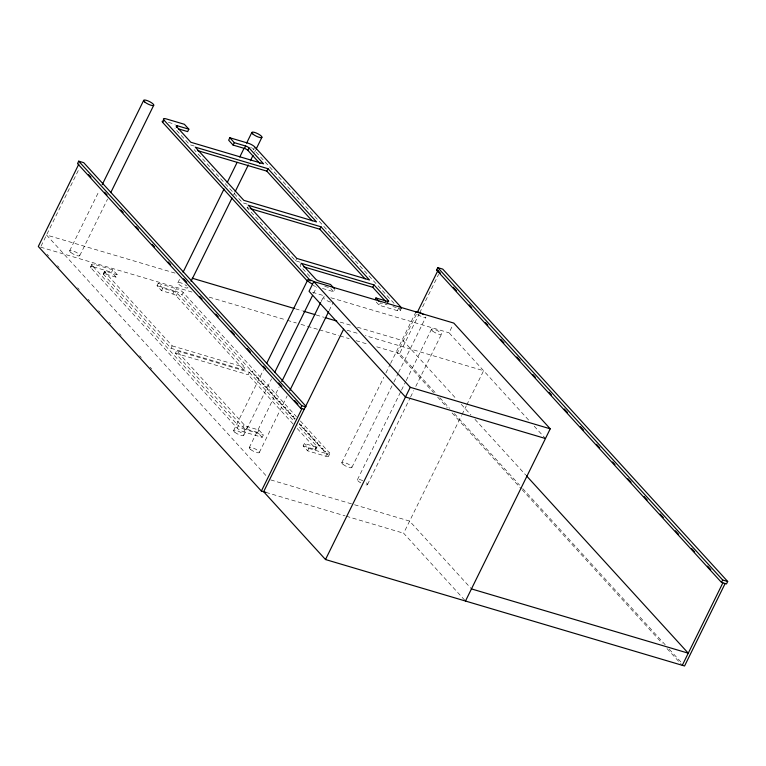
<?xml version="1.0" encoding="UTF-8"?>
<svg xmlns="http://www.w3.org/2000/svg" width="766" height="766" viewBox="0 0 766 766"><rect width="100%" height="100%" fill="white"/><g stroke="black" fill="none" stroke-linecap="round" stroke-linejoin="round"><path stroke-width="0.57" stroke-dasharray="3.83 2.87" d="M41.067 246.135L79.042 168.96M69.668 250.798L99.053 191.069M79.769 255.576L107.585 199.055M90.579 266.913L91.767 264.49M262.154 437.329L257.692 432.436L246.326 429.065A2.796 0.728 26.2 0 1 242.937 427.169L175.462 353.193L176.649 350.771L244.134 424.747A2.796 0.728 26.2 0 0 247.523 426.643L258.879 430.013L263.341 434.906L262.154 437.329L243.971 431.938A5.601 1.446 26.2 0 1 237.192 428.146L91.077 267.956L92.274 265.534A5.601 1.446 26.2 0 1 94.591 264.433L112.774 269.824L117.227 274.716L116.039 277.139L104.674 273.768A2.796 0.728 26.2 0 0 103.515 274.324L171 348.3L243.722 369.863L244.909 367.441L177.434 293.455A2.796 0.728 26.2 0 0 174.045 291.559L162.679 288.188L158.217 283.305L157.03 285.728L161.492 290.62L172.848 293.991A2.796 0.728 26.2 0 1 176.237 295.887L243.722 369.863M91.077 267.956A5.601 1.446 26.2 0 1 93.395 266.865L94.591 264.433M103.266 273.797L104.454 271.375M103.515 274.324L104.712 271.892A2.796 0.728 26.2 0 1 105.871 271.346L117.227 274.716M104.674 273.768L105.871 271.346M116.039 277.139L111.577 272.246L112.774 269.824M161.492 290.62L162.679 288.188M177.836 282.874L179.933 278.604M172.848 293.991L174.045 291.559M157.03 285.728L175.203 291.118L176.4 288.696A5.601 1.446 26.2 0 1 183.179 292.488L296.375 416.589M176.237 295.887L177.434 293.455M295.178 419.012L181.982 294.91L183.179 292.488M394.088 303.403L253.594 149.37L254.791 146.948M233.601 194.861L234.645 192.726M254.59 152.195L255.643 150.059M171 348.3L172.187 345.878L104.712 271.892M300.138 262.192L295.59 260.852L247.073 207.653L248.27 205.231M295.59 260.852L296.787 258.42M301.249 263.312L300.052 265.735L312.135 278.987M293.167 424.077L248.184 374.756L249.371 372.333L176.649 350.771M233.62 430.549L263.542 369.758M237.192 428.146L238.389 425.724L92.274 265.534M242.937 427.169L244.134 424.747M243.971 431.938L245.168 429.515L263.341 434.906M246.326 429.065L247.523 426.643M243.732 435.337L271.547 378.806M313.533 293.474L316.674 287.078M249.237 447.67L279.159 386.878M321.145 301.545L323.242 297.285M257.692 432.436L258.879 430.013M322.4 288.428L333.765 291.789L334.962 289.366M259.339 452.447L287.154 395.926M329.141 310.594L333.344 302.063M300.387 420.984L329.294 452.677L328.097 455.1A5.601 1.446 26.2 0 1 325.78 456.201L307.597 450.81L303.145 445.917L304.332 443.485L315.697 446.856A2.796 0.728 26.2 0 0 316.856 446.31L297.572 425.168M307.597 450.81L308.794 448.378L304.332 443.485M400.905 307.137L399.708 309.56A5.601 1.446 26.2 0 1 397.391 310.661L379.218 305.27L380.405 302.848L387.223 304.868M303.145 445.917L314.5 449.288L315.697 446.856M314.5 449.288A2.796 0.728 26.2 0 0 315.659 448.732L316.856 446.31M315.918 449.259L317.105 446.827M325.78 456.201L326.977 453.769A5.601 1.446 26.2 0 0 329.294 452.677M397.391 310.661L398.588 308.229A5.601 1.446 26.2 0 0 400.158 308.564M328.604 456.143L329.792 453.711M400.216 310.603L401.011 308.985M341.799 462.626L383.785 377.303M385.882 373.032L390.076 364.501M390.603 363.438L415.794 312.241M416.331 314.376L397.353 352.935L433.575 392.652M435.05 392.441L399.632 353.614L419.126 313.983M419.653 312.911L438.631 274.352M351.9 467.404L393.36 383.144M393.887 382.081L398.081 373.549M398.607 372.477L425.896 317.019A5.601 1.446 26.2 0 1 422.468 316.875A5.601 1.446 26.2 0 1 417.039 313.955M357.416 479.746L400.972 391.215M401.499 390.153L405.693 381.621M406.219 380.549L431.411 329.361M367.517 484.524L410.03 398.129M410.547 397.066L413.697 390.67M415.794 386.399L441.513 334.139M528.588 420.027L449.029 332.798L452.84 325.033M464.684 600.151L403.634 533.222L461.505 415.612M462.032 414.54L466.235 405.99M466.762 404.917L483.605 370.706L365.42 335.661M168.415 122.33L175.232 124.351M194.181 146.028L189.633 144.678L175.127 128.784A2.796 0.728 26.2 0 1 175.299 128.066M247.159 204.11L242.611 202.76L194.095 149.571M247.073 207.653L249.343 208.333M324.736 286.331L329.275 287.681M392.91 306.553L396.319 307.559M312.48 292.306L325.1 296.049M330.835 297.754L449.029 332.798M175.031 273.117L46.544 235.018L266.396 476.05M295.485 308.832L302.369 310.872M316.138 314.96L324.171 317.335M340.228 322.103L352.848 325.847M357.435 327.206L403.328 340.813L456.45 399.048M347.055 330.213L358.536 333.622M40.569 247.15L192.007 292.047M209.214 297.151L286.082 319.939M287.221 320.284L296.404 323.003M300.99 324.363L318.196 329.466M319.345 329.811L338.85 335.594M339.999 335.929L349.172 338.649M356.056 340.688L368.676 344.432M376.709 346.816L399.632 353.614M158.217 283.305L176.4 288.696M93.395 266.865L111.577 272.246M172.187 345.878L244.909 367.441M175.462 353.193L248.184 374.756M308.794 448.378L326.977 453.769M270.762 479.928L353.375 504.421M354.524 504.756L409.599 521.091L471.463 588.91M265.946 492.394L345.112 515.872M346.261 516.207L403.634 533.222M295.006 418.437L293.78 418.322L294.805 419.28M534.208 426.183L545.459 438.516M376.24 302.005L379.218 305.27M461.276 404.343L470.937 414.933M474.958 419.347L525.668 474.939M439.875 397.736L449.537 408.326M454.362 413.621L519.559 485.089M522.776 488.622L665.242 644.809M669.273 649.223L681.338 662.466M437.606 397.056L447.258 407.646M452.093 412.941L521.311 488.832M522.115 489.713L662.169 643.258M666.995 648.553L681.481 664.438M330.788 288.533L333.765 291.789M299.19 423.416L328.097 455.1M249.371 372.333L293.56 420.773M297.179 428.481L315.659 448.732M47.013 254.216L48.622 255.978M57.488 265.687L59.097 267.458M77.615 287.767L79.224 289.529M88.09 299.238L89.699 301.009M98.555 310.718L100.164 312.48M109.021 322.199L110.639 323.961M119.496 333.67L121.105 335.441M139.623 355.75L141.241 357.511M150.098 367.22L151.706 368.992M175.203 291.118A5.601 1.446 26.2 0 1 181.982 294.91M245.168 429.515A5.601 1.446 26.2 0 1 238.389 425.724M250.683 147.244A5.601 1.446 26.2 0 1 251.296 147.608M251.87 147.972A5.601 1.446 26.2 0 1 252.397 148.336M252.866 148.69A5.601 1.446 26.2 0 1 253.594 149.37M315.582 286.398A5.601 1.446 26.2 0 1 313.016 285.402M366.272 482.8A5.601 1.446 26.2 0 1 364.693 484.581M360.824 482.915A5.601 1.446 26.2 0 1 357.502 479.573A5.601 1.446 26.2 0 1 362.806 480.694M330.519 302.12A5.601 1.446 26.2 0 1 323.75 298.328A5.601 1.446 26.2 0 1 326.057 297.227M187.852 287.202A5.601 1.446 26.2 0 1 182.107 286.494A5.601 1.446 26.2 0 1 178.459 282.482A5.601 1.446 26.2 0 1 186.703 285.929M250.252 370.428C252.301 373.463 254.628 370.916 250.252 370.428M253.709 374.22C255.758 377.255 258.085 374.708 253.709 374.22M256.38 377.15C258.439 380.195 260.756 377.648 256.38 377.15M259.061 380.089C261.11 383.124 263.437 380.578 259.061 380.089M261.742 383.019C263.791 386.064 266.108 383.517 261.742 383.019M264.414 385.959C266.463 388.994 268.789 386.447 264.414 385.959M267.095 388.889C269.144 391.933 271.461 389.387 267.095 388.889M269.766 391.828C271.825 394.863 274.142 392.316 269.766 391.828M272.447 394.758C274.496 397.803 276.823 395.256 272.447 394.758M275.118 397.698C277.177 400.733 279.494 398.186 275.118 397.698M277.799 400.628C279.849 403.672 282.175 401.125 277.799 400.628M280.48 403.567C282.53 406.602 284.847 404.055 280.48 403.567M283.152 406.497C285.201 409.542 287.528 406.995 283.152 406.497M285.833 409.437C287.882 412.472 290.199 409.925 285.833 409.437M288.504 412.367C290.563 415.411 292.88 412.864 288.504 412.367M291.185 415.306C293.234 418.341 295.561 415.794 291.185 415.306M299.219 424.105C301.268 427.15 303.585 424.603 299.219 424.105M301.89 427.045C303.939 430.08 306.266 427.533 301.89 427.045M304.571 429.975C306.62 433.02 308.937 430.473 304.571 429.975M307.243 432.914C309.301 435.95 311.618 433.403 307.243 432.914M309.924 435.844C311.973 438.889 314.299 436.342 309.924 435.844M312.595 438.784C314.654 441.819 316.971 439.272 312.595 438.784M315.276 441.714C317.325 444.759 319.652 442.212 315.276 441.714M317.957 444.653C320.006 447.689 322.323 445.142 317.957 444.653M320.628 447.583C322.678 450.628 325.004 448.081 320.628 447.583M323.309 450.523C325.358 453.558 327.676 451.011 323.309 450.523M432.646 331.075A5.601 1.446 26.2 0 0 441.254 334.426A5.601 1.446 26.2 0 0 435.481 329.734A5.601 1.446 26.2 0 0 432.646 331.075M250.482 449.393A5.601 1.446 26.2 0 0 259.08 452.744A5.601 1.446 26.2 0 0 253.316 448.053A5.601 1.446 26.2 0 0 250.482 449.393M70.903 252.521A5.601 1.446 26.2 0 0 79.511 255.873A5.601 1.446 26.2 0 0 73.737 251.171A5.601 1.446 26.2 0 0 70.903 252.521M343.034 464.349A5.601 1.446 26.2 0 0 351.642 467.7A5.601 1.446 26.2 0 0 345.868 462.999A5.601 1.446 26.2 0 0 343.034 464.349M234.865 432.273A5.601 1.446 26.2 0 0 243.464 435.624A5.601 1.446 26.2 0 0 237.699 430.932A5.601 1.446 26.2 0 0 234.865 432.273"/><path stroke-width="1.15" d="M305.979 406.334L83.714 162.66L78.707 161.176L77.519 163.598L300.588 408.163L304.226 409.245M78.879 164.001L38.3 246.48L261.378 491.035L265.946 492.394M102.204 184.673L143.663 100.413M110.735 192.649L153.765 105.191M307.204 280.844L162.698 122.416L163.886 119.994A5.601 1.446 26.2 0 1 166.203 118.893L184.386 124.284L188.848 129.176L187.651 131.608L178.564 128.908M176.687 127.424L177.482 125.806L188.848 129.176M401.317 308.344A5.601 1.446 26.2 0 0 400.905 307.137L254.791 146.948A5.601 1.446 26.2 0 0 248.012 143.156L229.838 137.765L228.641 140.188L233.103 145.08L244.459 148.451A2.796 0.728 26.2 0 1 247.849 150.347L259.933 163.589M233.103 145.08L234.291 142.658L229.838 137.765M183.084 272.208L224.026 189.011M227.167 182.614L237.144 162.344M239.768 157.011L243.961 148.48M246.585 143.146L251.842 132.48M244.459 148.451L245.656 146.028A2.796 0.728 26.2 0 1 249.046 147.924L263.542 163.819L190.82 142.256L176.324 126.361A2.796 0.728 26.2 0 1 177.482 125.806M247.849 150.347L249.046 147.924M191.088 281.256L232.021 198.059M235.172 191.663L248.299 164.996M250.396 160.726L253.019 155.393M256.17 148.997L261.943 137.267M312.155 220.838L266.817 171.134L268.004 168.712L195.282 147.149L243.808 200.338L316.521 221.901L268.004 168.712M365.133 278.92L319.795 229.216L320.983 226.793L248.27 205.231L296.787 258.42L369.509 279.983L320.983 226.793M266.692 363.362L307.626 280.165M465.489 601.032L550.237 428.816L453.798 323.089L313.811 281.582L309.043 291.291L405.473 397.008L545.459 438.516M274.697 372.4L312.48 295.609M281.783 381.545L320.619 302.618M289.787 390.593L328.624 311.666M300.588 408.163L301.785 405.741L78.707 161.176M261.378 491.035L301.957 408.565M343.618 329.198L263.648 491.715L325.502 559.534L684.565 665.989L725.143 583.52M385.662 301.431L372.774 287.298L373.971 284.875L301.249 263.312L315.745 279.207A2.796 0.728 26.2 0 0 319.135 281.103L330.5 284.473L334.215 288.552M375.149 299.573L375.943 297.955L387.309 301.325A2.796 0.728 26.2 0 0 388.467 300.77L373.971 284.875M387.673 302.388L388.467 300.77M436.572 270.063L437.769 267.64L442.767 269.115L727.7 581.499L726.503 583.922L721.505 582.438L436.572 270.063L437.941 270.465L440.354 273.117M417.384 312.241L437.941 270.465M325.502 559.534L410.25 387.309L313.811 281.582M721.505 582.438L722.702 580.015L437.769 267.64M682.286 665.319L722.874 582.849M234.291 142.658L245.656 146.028M197.504 150.586L266.817 171.134M250.482 208.668L319.795 229.216M303.46 266.75L372.774 287.298M192.237 278.221L294.335 308.497M303.518 311.216L314.989 314.615M325.311 317.679L336.791 321.078M410.25 387.309L550.237 428.816M301.785 405.741L305.787 406.928M722.702 580.015L727.7 581.499M471.463 588.91L688.261 653.187L526.472 475.82M453.233 287.231L456.45 290.764M469.328 304.878L471.741 307.53M485.424 322.534L487.846 325.177M500.725 339.3L503.942 342.823M516.82 356.946L520.037 360.47M532.916 374.593L535.329 377.236M549.011 392.24L551.424 394.892M564.303 409.006L567.529 412.539M580.408 426.652L583.625 430.186M596.503 444.309L599.721 447.832M612.599 461.955L615.012 464.598M627.89 478.721L631.117 482.245M643.995 496.368L647.213 499.901M660.091 514.015L663.308 517.548M675.382 530.781L678.599 534.314M691.478 548.427L694.695 551.96M707.573 566.084L710.8 569.607M375.943 297.955L378.921 301.21M163.886 119.994L310 280.184A5.601 1.446 26.2 0 0 310.737 280.863M88.54 174.6L90.963 177.252M104.655 192.256L107.068 194.909M120.76 209.913L123.173 212.565M136.061 226.688L138.474 229.34M152.166 244.344L154.579 246.997M168.271 262.01L170.684 264.653M183.572 278.786L186.789 282.309M199.677 296.442L202.1 299.085M215.782 314.098L218.205 316.751M231.083 330.874L234.31 334.407M247.188 348.53L250.415 352.063M263.303 366.186L265.716 368.839M278.604 382.962L281.821 386.495M294.709 400.618L297.926 404.151M162.698 122.416A5.601 1.446 26.2 0 1 162.708 121.009M415.794 312.241A5.601 1.446 26.2 0 1 423.665 314.567M312.337 283.995A5.601 1.446 26.2 0 1 307.712 279.992A5.601 1.446 26.2 0 1 314.309 281.773M144.908 102.137A5.601 1.446 26.2 0 0 153.506 105.478A5.601 1.446 26.2 0 0 147.742 100.786A5.601 1.446 26.2 0 0 144.908 102.137M253.077 134.203A5.601 1.446 26.2 0 0 261.685 137.554A5.601 1.446 26.2 0 0 255.911 132.863A5.601 1.446 26.2 0 0 253.077 134.203"/></g></svg>
